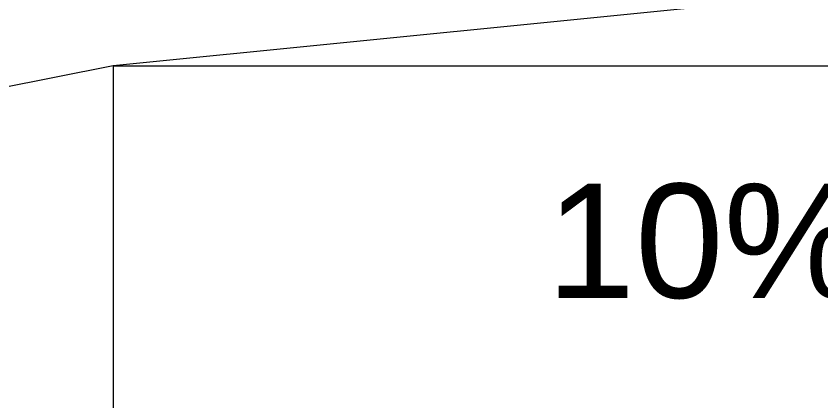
# Model space of a CAD drawing. Header units: millimetres. Extents: x 1010 to 1494, y -119 to 564.
# Drawn here: x 1416.19 to 1419.084, y 496.32 to 497.703 of the extents above; entities that cross this region are included whole.
import ezdxf

# ---------------------------------------------------------------- set-up
doc = ezdxf.new("R2010")
doc.units = ezdxf.units.MM
doc.layers.get('0').update_dxf_attribs({"lineweight": 9})
doc.layers.add('50', color=2, linetype='Continuous', lineweight=9)
doc.layers.add('80', color=1, linetype='Continuous', lineweight=9)
doc.styles.add('Arial', font='arial.ttf')

msp = doc.modelspace()

# ---------------------------------------------------------------- linework, layer by layer
at = {"layer": '50'}
for q in [(1394.53906, 493.12435), (1416.53906, 492.76435)]:
    msp.add_line((1416.53906, 497.52435), q, dxfattribs=at)
at = {"layer": '80'}
for p, q in [((1420.13906, 497.88435), (1416.53906, 497.52435)), ((1416.53906, 497.52435), (1420.13906, 497.52435))]:
    msp.add_line(p, q, dxfattribs=at)

# ---------------------------------------------------------------- texts
at = {"insert": (1418.09687, 497.10052), "char_height": 0.410101, "width": 1.7804748, "attachment_point": 1, "style": 'Arial'}
msp.add_mtext('10%', dxfattribs=at)

doc.saveas('drawing.dxf')
